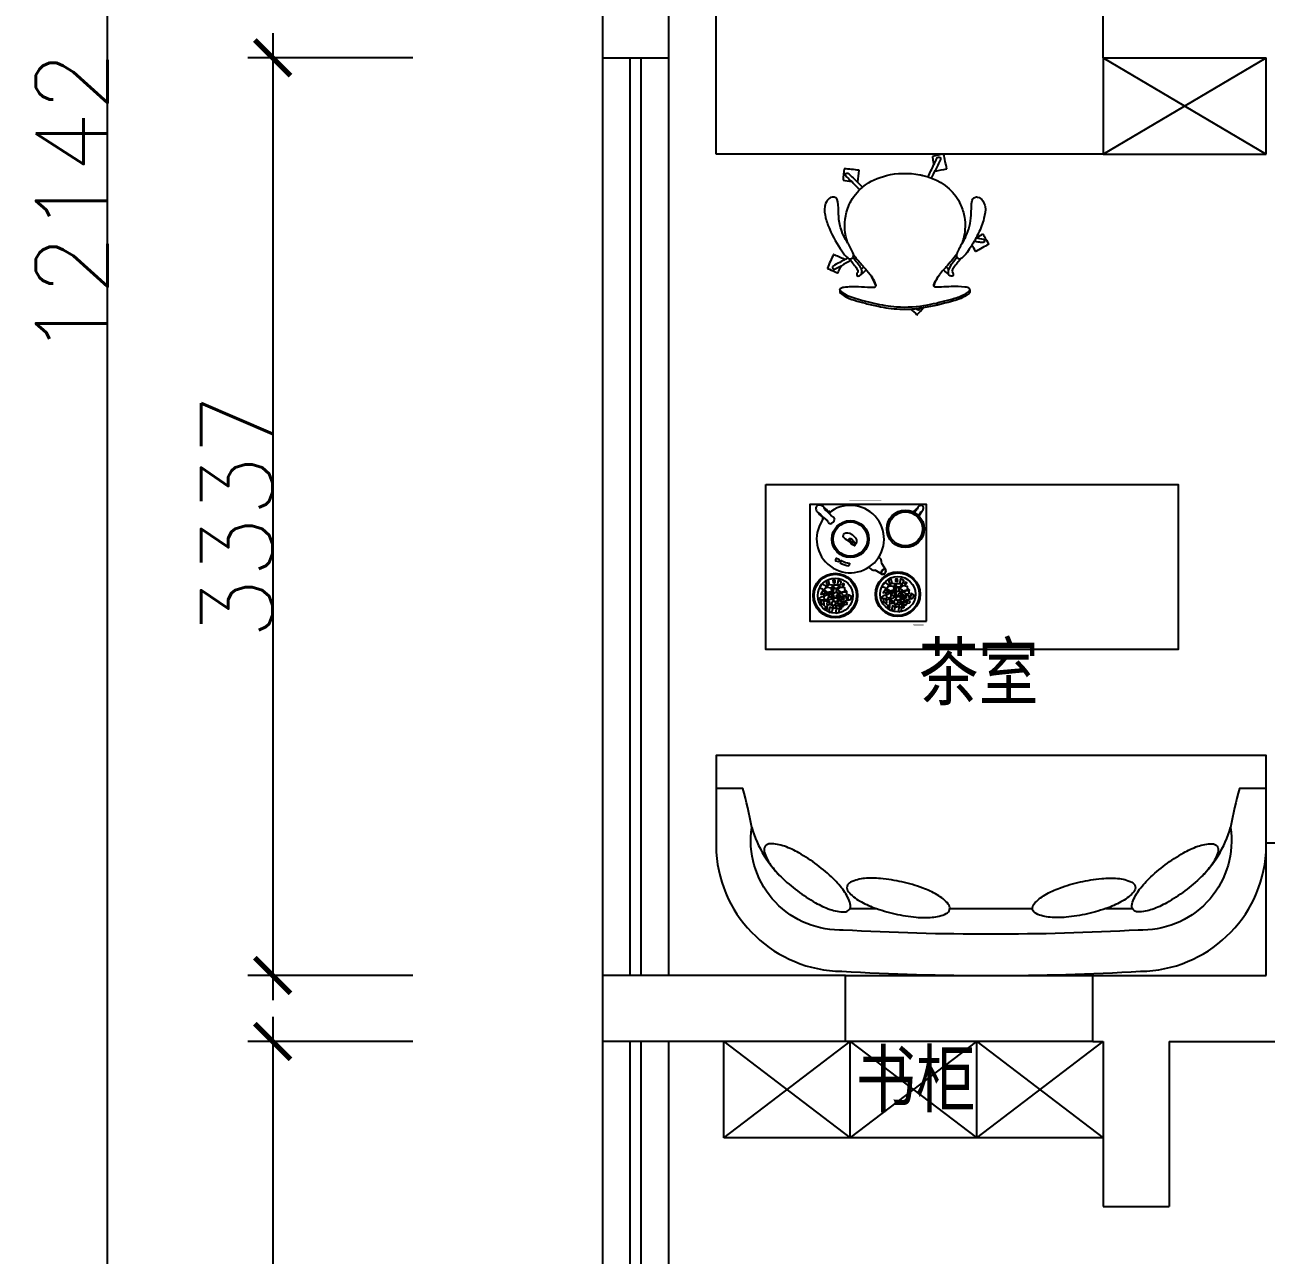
# Model space of a CAD drawing. Header units: millimetres. Extents: x -2231407 to 1513712, y -2704583 to 257.
# Drawn here: x 588384 to 592898, y -1352270 to -1347796 of the extents above; entities that cross this region are included whole.
import ezdxf

# ---------------------------------------------------------------- set-up
doc = ezdxf.new("R2010")
doc.units = ezdxf.units.MM
doc.layers.add('FF-FURN', color=30, linetype='Continuous')
doc.styles.get("Standard").update_dxf_attribs({"font": 'txt', "bigfont": 'gbcbig.shx'})
doc.styles.add('仿宋', font='', dxfattribs={"width": 0.8})
doc.styles.get('仿宋').set_extended_font_data('仿宋_GB2312')
doc.dimstyles.new('ISO-25$0', dxfattribs={"dimscale": 0, "dimtxt": 60, "dimasz": 30, "dimexe": 15, "dimexo": 15, "dimtad": 1, "dimdec": 4, "dimlunit": 6, "dimtxsty": 'Standard', "dimblk": 'ARCHTICK', "dimblk1": 'ARCHTICK', "dimblk2": 'ARCHTICK', "dimsah": 1, "dimcen": 3, "dimdle": 3, "dimse2": 1, "dimsd2": 1, "dimadec": 0, "dimazin": 0, "dimtfac": 1, "dimtdec": 4, "dimtmove": 0, "dimatfit": 3, "dimldrblk": 'DOT', "dimfxl": 1, "dimtolj": 1, "dimtzin": 0, "dimarcsym": 0})

# ---------------------------------------------------------------- blocks, each defined once
blk = doc.blocks.new('微信：GY_YLDStudio  YLD.Studio-06-11')
at = {"layer": 'FF-FURN', "color": 250}
for p, q in [((1274570.5, 647425), (1274580.3, 647409.3)), ((1274580.4, 647435.2), (1274596.3, 647425.6))]:
    blk.add_line(p, q, dxfattribs=at)
for points in [[(1274526.1, 647516.9), (1274526.4, 647510.8), (1274531.8, 647510.8), (1274531.4, 647515.5), (1274526.1, 647516.9)], [(1274533, 647524.7), (1274531.2, 647517.8), (1274538.2, 647514.1), (1274539.8, 647522), (1274538.9, 647527), (1274533, 647524.7)], [(1274548, 647515.2), (1274539.1, 647513.2), (1274537, 647511)], [(1274537, 647511), (1274543.8, 647507.3), (1274548.7, 647514.8)], [(1274549.2, 647522.5), (1274547.4, 647515.5), (1274554.4, 647511.9), (1274556, 647519.7), (1274555, 647524.7), (1274549.2, 647522.5)], [(1274560.3, 647517.6), (1274560.6, 647511.6), (1274566, 647511.6), (1274565.6, 647516.3), (1274560.3, 647517.6)], [(1274672.6, 647513), (1274671.1, 647507.5), (1274676.7, 647504.6), (1274678, 647510.9), (1274677.2, 647514.8), (1274672.6, 647513)], [(1274677.6, 647520.2), (1274677.9, 647514.2), (1274683.3, 647514.2), (1274682.9, 647518.9), (1274677.6, 647520.2)], [(1274684.6, 647528.1), (1274682.7, 647521.1), (1274689.7, 647517.5), (1274691.4, 647525.4), (1274690.4, 647530.3), (1274684.6, 647528.1)], [(1274699.5, 647518.6), (1274690.6, 647516.6), (1274688.6, 647514.4)], [(1274688.6, 647514.4), (1274695.3, 647510.7), (1274700.2, 647518.2)], [(1274700.7, 647525.8), (1274698.9, 647518.9), (1274705.9, 647515.2), (1274707.5, 647523.1), (1274706.6, 647528), (1274700.7, 647525.8)], [(1274711.8, 647521), (1274712.1, 647514.9), (1274717.5, 647514.9), (1274717.1, 647519.6), (1274711.8, 647521)], [(1274504, 647493.1), (1274502.2, 647486.2), (1274509.1, 647482.5), (1274510.8, 647490.4), (1274509.8, 647495.4), (1274504, 647493.1)], [(1274520.3, 647506.7), (1274512.8, 647505), (1274510.8, 647502.8)], [(1274510.8, 647502.8), (1274517.5, 647499.1), (1274520.5, 647503.7)], [(1274513, 647482.4), (1274520.3, 647484.3), (1274526.1, 647479.2), (1274521.3, 647475.2), (1274514.3, 647476.2), (1274514.4, 647478.8), (1274513, 647482.4)], [(1274521.1, 647509.7), (1274519.6, 647504.1), (1274525.2, 647501.2), (1274526.5, 647507.5), (1274525.7, 647511.4), (1274521.1, 647509.7)], [(1274520.2, 647493.4), (1274520.5, 647487.4), (1274525.9, 647487.4), (1274525.5, 647492.1), (1274520.2, 647493.4)], [(1274525.4, 647499.3), (1274532.2, 647495.6), (1274537.5, 647503.8), (1274527.5, 647501.5), (1274525.4, 647499.3)], [(1274526.4, 647488.9), (1274527.2, 647485.6), (1274530.6, 647484.8), (1274533.3, 647492.1), (1274525.6, 647492.4), (1274526.4, 647488.9)], [(1274538.7, 647487.8), (1274538.8, 647483.5), (1274535.3, 647480.9), (1274533.6, 647484.1), (1274535, 647487.8), (1274536.5, 647487.5), (1274538.7, 647487.8)], [(1274534.2, 647497), (1274541.6, 647499), (1274547.3, 647493.9), (1274542.6, 647489.8), (1274535.6, 647490.8), (1274535.7, 647493.4), (1274534.2, 647497)], [(1274542.6, 647507.9), (1274539.6, 647500.9)], [(1274539.7, 647500.8), (1274547.9, 647497.4), (1274550.6, 647502.1), (1274548.2, 647508.7), (1274544.4, 647508.3)], [(1274553.4, 647488.8), (1274556.1, 647484.1), (1274553.7, 647479.1), (1274550, 647481.6), (1274549.3, 647486.6), (1274551.2, 647487.1), (1274553.4, 647488.8)], [(1274549.5, 647490.4), (1274553, 647488.5)], [(1274556.1, 647505.9), (1274554.6, 647500.3), (1274560.2, 647497.4), (1274561.5, 647503.7), (1274560.7, 647507.6), (1274556.1, 647505.9)], [(1274555.3, 647494.7), (1274555.5, 647493.5)], [(1274557.2, 647493.9), (1274555.3, 647494.7)], [(1274556.9, 647487.7), (1274558.8, 647479.2), (1274562.9, 647480.1)], [(1274567.8, 647481.3), (1274570.3, 647481.8), (1274568, 647493.2), (1274560.8, 647492.4), (1274560.1, 647492.7)], [(1274561.9, 647496.6), (1274569.6, 647498.6)], [(1274563.5, 647492.7), (1274561.9, 647496.6)], [(1274563, 647477.7), (1274562.7, 647482), (1274566.2, 647484.7), (1274568, 647481.6), (1274566.7, 647477.8), (1274565.2, 647478.2), (1274563, 647477.7)], [(1274568.1, 647503.6), (1274570.6, 647495.2), (1274577.1, 647494.8), (1274575.3, 647503.3), (1274568.4, 647507.8), (1274568.1, 647503.6)], [(1274577, 647495.3), (1274580.6, 647492.1), (1274573.8, 647486.3), (1274569.3, 647487)], [(1274655.5, 647496.5), (1274653.7, 647489.5), (1274660.6, 647485.9), (1274662.3, 647493.8), (1274661.3, 647498.7), (1274655.5, 647496.5)], [(1274671.8, 647510), (1274664.3, 647508.3), (1274662.3, 647506.2)], [(1274662.3, 647506.2), (1274669, 647502.4), (1274672, 647507)], [(1274664.5, 647485.7), (1274671.8, 647487.7), (1274677.6, 647482.6), (1274672.8, 647478.5), (1274665.8, 647479.5), (1274666, 647482.1), (1274664.5, 647485.7)], [(1274671.7, 647496.8), (1274672, 647490.7), (1274677.4, 647490.7), (1274677, 647495.4), (1274671.7, 647496.8)], [(1274676.9, 647502.7), (1274683.7, 647499), (1274689, 647507.1), (1274679, 647504.9), (1274676.9, 647502.7)], [(1274677.9, 647492.2), (1274678.7, 647489), (1274682.1, 647488.2), (1274684.8, 647495.5), (1274677.1, 647495.8), (1274677.9, 647492.2)], [(1274690.2, 647491.2), (1274690.3, 647486.9), (1274686.8, 647484.3), (1274685.1, 647487.4), (1274686.6, 647491.2), (1274688, 647490.8), (1274690.2, 647491.2)], [(1274685.7, 647500.4), (1274693.1, 647502.3), (1274698.8, 647497.2), (1274694.1, 647493.2), (1274687.1, 647494.2), (1274687.2, 647496.8), (1274685.7, 647500.4)], [(1274694.1, 647511.3), (1274691.1, 647504.3)], [(1274691.2, 647504.2), (1274699.4, 647500.7), (1274702.1, 647505.5), (1274699.8, 647512.1), (1274695.9, 647511.6)], [(1274704.9, 647492.1), (1274707.6, 647487.4), (1274705.2, 647482.5), (1274701.5, 647485), (1274700.9, 647490), (1274702.7, 647490.4), (1274704.9, 647492.1)], [(1274701, 647493.8), (1274704.5, 647491.8)], [(1274707.6, 647509.2), (1274706.1, 647503.7), (1274711.7, 647500.8), (1274713, 647507), (1274712.2, 647511), (1274707.6, 647509.2)], [(1274706.8, 647498), (1274707.1, 647496.8)], [(1274708.7, 647497.2), (1274706.8, 647498)], [(1274708.4, 647491), (1274710.3, 647482.6), (1274714.4, 647483.5)], [(1274719.4, 647484.6), (1274721.8, 647485.2), (1274719.5, 647496.6), (1274712.3, 647495.8), (1274711.6, 647496)], [(1274713.4, 647500), (1274721.1, 647502)], [(1274715, 647496.1), (1274713.4, 647500)], [(1274714.5, 647481.1), (1274714.2, 647485.4), (1274717.7, 647488.1), (1274719.5, 647485), (1274718.2, 647481.2), (1274716.7, 647481.5), (1274714.5, 647481.1)], [(1274719.7, 647506.9), (1274722.1, 647498.6), (1274728.6, 647498.2), (1274726.8, 647506.6), (1274720, 647511.2), (1274719.7, 647506.9)], [(1274728.5, 647498.7), (1274732.1, 647495.5), (1274725.3, 647489.7), (1274720.8, 647490.3)], [(1274515.2, 647476), (1274513.1, 647474.2), (1274517.9, 647469.1), (1274518.5, 647469.5)], [(1274516.8, 647473.6), (1274527.3, 647476.4), (1274535.5, 647469.1), (1274528.7, 647463.3), (1274518.7, 647464.8), (1274518.9, 647468.5), (1274516.8, 647473.6)], [(1274520.7, 647460.1), (1274519.7, 647456.6), (1274523.2, 647454.8), (1274524.1, 647458.7), (1274523.6, 647461.2), (1274520.7, 647460.1)], [(1274523.2, 647475.3), (1274522.9, 647476.5)], [(1274528.9, 647458.5), (1274526.9, 647450.8), (1274534.5, 647446.8), (1274536.3, 647455.5), (1274535.8, 647458)], [(1274532.5, 647459.9), (1274528.9, 647458.5)], [(1274545, 647467), (1274545, 647457.7), (1274531.7, 647458.1), (1274536, 647467), (1274541.4, 647467.2)], [(1274539.5, 647476), (1274537.7, 647469.1), (1274544.7, 647465.5), (1274546.4, 647473.3), (1274545.4, 647478.3), (1274539.5, 647476)], [(1274557.3, 647475.7), (1274557.1, 647477), (1274547, 647476.8), (1274549.8, 647473.9)], [(1274547.6, 647464.3), (1274551.6, 647465.4)], [(1274557.5, 647464), (1274560.7, 647461.2), (1274555.9, 647457.1), (1274548.9, 647458.1), (1274549, 647460.7), (1274547.6, 647464.3)], [(1274549.8, 647473.9), (1274548.8, 647468.5), (1274551.7, 647467.9)], [(1274549.6, 647473.7), (1274560.1, 647476.5), (1274568.3, 647469.2), (1274561.6, 647463.4), (1274551.6, 647464.9), (1274551.7, 647468.6), (1274549.6, 647473.7)], [(1274555.1, 647457), (1274557.5, 647448.7), (1274564.1, 647448.2), (1274562.2, 647456.7), (1274558.4, 647459.2)], [(1274555.1, 647457.2), (1274555.1, 647457)], [(1274666.7, 647479.4), (1274664.6, 647477.6), (1274669.4, 647472.5), (1274670, 647472.9)], [(1274668.3, 647477), (1274678.8, 647479.7), (1274687, 647472.5), (1274680.2, 647466.7), (1274670.2, 647468.1), (1274670.4, 647471.8), (1274668.3, 647477)], [(1274672.2, 647463.5), (1274671.3, 647460), (1274674.7, 647458.2), (1274675.6, 647462.1), (1274675.1, 647464.6), (1274672.2, 647463.5)], [(1274674.7, 647478.7), (1274674.4, 647479.9)], [(1274680.4, 647461.8), (1274678.4, 647454.2), (1274686, 647450.2), (1274687.9, 647458.8), (1274687.4, 647461.3)], [(1274684.1, 647463.2), (1274680.4, 647461.8)], [(1274696.5, 647470.4), (1274696.5, 647461.1), (1274683.2, 647461.4), (1274687.5, 647470.4), (1274692.9, 647470.5)], [(1274691.1, 647479.4), (1274689.2, 647472.5), (1274696.2, 647468.8), (1274697.9, 647476.7), (1274696.9, 647481.6), (1274691.1, 647479.4)], [(1274692.9, 647456.9), (1274693.2, 647450.8), (1274698.6, 647450.8), (1274698.2, 647455.5), (1274692.9, 647456.9)], [(1274708.8, 647479.1), (1274708.6, 647480.3), (1274698.5, 647480.2), (1274701.3, 647477.3)], [(1274699.1, 647467.7), (1274703.1, 647468.8)], [(1274709, 647467.4), (1274712.2, 647464.5), (1274707.4, 647460.5), (1274700.4, 647461.5), (1274700.5, 647464.1), (1274699.1, 647467.7)], [(1274701.3, 647477.3), (1274700.3, 647471.9), (1274703.2, 647471.3)], [(1274701.1, 647477.1), (1274711.6, 647479.8), (1274719.8, 647472.6), (1274713.1, 647466.8), (1274703.1, 647468.2), (1274703.2, 647471.9), (1274701.1, 647477.1)], [(1274706.6, 647460.4), (1274709.1, 647452), (1274715.6, 647451.6), (1274713.7, 647460.1), (1274709.9, 647462.6)], [(1274706.7, 647460.6), (1274706.6, 647460.4)], [(1274541.4, 647453.5), (1274541.7, 647447.5), (1274547.1, 647447.5), (1274546.7, 647452.2), (1274541.4, 647453.5)], [(1274658.9, 647413.2), (1274657.5, 647410.7)], [(1274677.4, 647402.8), (1274679.3, 647403.4), (1274681.5, 647407.5)], [(1274681.5, 647407.5), (1274681.4, 647407.6)], [(1274691.8, 647400.7), (1274689.7, 647396.9), (1274684.6, 647398.8), (1274682.4, 647401.4), (1274684.5, 647405.2), (1274691.2, 647403.8), (1274691.8, 647400.7)]]:
    blk.add_lwpolyline(points, dxfattribs=at)
at = {"layer": 'FF-FURN', "color": 250, "ltscale": 20}
for points in [[(1274512.6, 647496.3), (1274523, 647499.1), (1274530.8, 647492.2)], [(1274526.6, 647487.8), (1274524.5, 647486), (1274514.5, 647487.5), (1274514.7, 647491.2), (1274512.6, 647496.3)], [(1274551.1, 647487), (1274551, 647487.2), (1274544.2, 647491.8), (1274543.9, 647487.5)], [(1274543.9, 647487.5), (1274546.4, 647479.2), (1274552.9, 647478.8), (1274552.6, 647479.8)], [(1274553.8, 647488), (1274556.2, 647486.7), (1274561.5, 647494.8), (1274551.5, 647492.6), (1274549.5, 647490.4)], [(1274664.1, 647499.7), (1274674.6, 647502.4), (1274682.3, 647495.6)], [(1274678.2, 647491.2), (1274676, 647489.4), (1274666, 647490.8), (1274666.2, 647494.5), (1274664.1, 647499.7)], [(1274681.6, 647485.1), (1274680.5, 647478.9), (1274682.6, 647477.6)], [(1274689.1, 647479.3), (1274689.2, 647480.5), (1274684, 647484.8), (1274681.6, 647485.2)], [(1274690, 647475.3), (1274688.9, 647480.2), (1274682.1, 647484.7), (1274681.8, 647480.5)], [(1274702.6, 647490.4), (1274702.6, 647490.6), (1274695.7, 647495.1), (1274695.4, 647490.9)], [(1274695.4, 647490.9), (1274697.9, 647482.6), (1274704.4, 647482.1), (1274704.1, 647483.2)], [(1274705.3, 647491.4), (1274707.7, 647490), (1274713, 647498.2), (1274703.1, 647495.9), (1274701, 647493.8)], [(1274716.2, 647479.8), (1274723, 647476.1), (1274728.3, 647484.2), (1274718.3, 647482), (1274716.2, 647479.8)], [(1274530.1, 647481.8), (1274529, 647475.5), (1274531.1, 647474.3)], [(1274537.6, 647475.9), (1274537.7, 647477.1), (1274532.5, 647481.5), (1274530.1, 647481.9)], [(1274538.5, 647471.9), (1274537.4, 647476.8), (1274530.6, 647481.3), (1274530.3, 647477.1)], [(1274530.3, 647477.1), (1274531.6, 647472.5)], [(1274534.9, 647468.6), (1274539.2, 647468.3)], [(1274564.7, 647476.4), (1274571.5, 647472.7), (1274576.8, 647480.9), (1274566.8, 647478.6), (1274564.7, 647476.4)], [(1274681.8, 647480.5), (1274683.2, 647475.9)], [(1274686.4, 647472), (1274690.8, 647471.7)]]:
    blk.add_lwpolyline(points, dxfattribs=at)
for centre, radius in [((1274541.3, 647484), 54.1), ((1274541.3, 647484), 51.6), ((1274541.3, 647484), 42.6), ((1274692.8, 647487.4), 54.1), ((1274692.8, 647487.4), 51.6), ((1274692.8, 647487.4), 42.6)]:
    blk.add_circle(centre, radius, dxfattribs=at)
at = {"layer": 'FF-FURN', "color": 250}
for centre, radius in [((1274656.4, 647350.3), 44.8), ((1274522.9, 647325.7), 45.4), ((1274522.9, 647325.7), 41.4), ((1274656.4, 647350.3), 41.4)]:
    blk.add_circle(centre, radius, dxfattribs=at)
at = {"layer": 'FF-FURN', "color": 250, "ltscale": 20}
for centre, start, end in [((1274541.3, 647484), 172.7379, 181.5225), ((1274541.3, 647484), 89.8213, 143.462), ((1274541.3, 647484), 81.2838, 82.4842), ((1274541.3, 647484), 54.4977, 72.5308), ((1274541.3, 647484), 31.1854, 38.4219), ((1274692.8, 647487.4), 172.7379, 181.5225), ((1274692.8, 647487.4), 89.8213, 143.462), ((1274692.8, 647487.4), 81.2838, 82.4842), ((1274692.8, 647487.4), 54.4977, 72.5308), ((1274692.8, 647487.4), 31.1854, 38.4219), ((1274541.3, 647484), 199.8842, 203.5784), ((1274541.3, 647484), 236.4258, 250.3135), ((1274541.3, 647484), 278.7292, 288.3122), ((1274541.3, 647484), 334.6147, 346.2692), ((1274692.8, 647487.4), 199.8842, 203.5784), ((1274692.8, 647487.4), 236.4258, 250.3135), ((1274692.8, 647487.4), 278.7292, 288.3122), ((1274692.8, 647487.4), 334.6147, 346.2692)]:
    blk.add_arc(centre, 24.6, start, end, dxfattribs=at)
at = {"layer": 'FF-FURN', "color": 250}
for centre, radius, start, end in [((1274572.8, 647460.7), 9.62, 105.2011, 181.334), ((1274553.3, 647434.3), 28, 51.7726, 69.3107), ((1274576.9, 647475.8), 8.82, 221.6457, 282.8097), ((1274570.7, 647464.8), 8.53, 269.6169, 16.607), ((1274724.3, 647464.1), 9.62, 105.2011, 181.334), ((1274704.8, 647437.7), 28, 51.7726, 69.3107), ((1274728.4, 647479.2), 8.82, 221.6457, 282.8097), ((1274722.2, 647468.2), 8.53, 269.6169, 16.607), ((1274577.5, 647428), 7.61, 78.1393, 192.7232), ((1274572.3, 647426.2), 2.17, 176.1844, 251.7733), ((1274578.1, 647427.5), 7.61, 80.0719, 190.7907), ((1274572.7, 647426.5), 2.17, 190.7907, 260.1379), ((1274574.2, 647431.3), 7.61, 249.8946, 20.9679), ((1274573.7, 647431.9), 7.61, 260.1379, 10.7246), ((1274656.4, 647350.3), 81.7, 321.1752, 309.6874), ((1274579.3, 647433.3), 2.17, 19.0893, 94.6782), ((1274579, 647432.9), 2.17, 10.7246, 80.0719), ((1274597.8, 647408.5), 17.2, 36.5614, 95.0304), ((1274597.4, 647408.1), 17.2, 175.8322, 234.3011), ((1274659.3, 647410.6), 1.78, 175.2286, 225.7057), ((1274650.5, 647354.8), 55, 60.7072, 82.1), ((1274662.6, 647410.8), 4.37, 91.4057, 155.0664), ((1274651.9, 647361.3), 54.9, 57.4734, 78.9496), ((1274706.6, 647300.9), 12.3, 98.5376, 171.1604), ((1274705.1, 647308.1), 4.96, 13.2858, 94.4604), ((1274725.3, 647319), 18.2, 212.3562, 230.2547), ((1274613.9, 647191.1), 151.5, 40.2986, 49.6065), ((1274485.2, 647275), 6.12, 165.9114, 297.8963), ((1274488.9, 647275.5), 9.72, 110.2928, 175.6261), ((1274506.8, 647271.8), 26.6, 130.4734, 154.9278), ((1274488.5, 647284.3), 2.98, 119.213, 173.8444), ((1274477.4, 647294.8), 12.5, 317.2437, 336.4972), ((1274484.7, 647278.8), 9.77, 290.4007, 354.4331), ((1274490.4, 647293.9), 2.07, 130.8888, 246.6136), ((1274492.5, 647289.5), 3.66, 107.0359, 174.8287), ((1274476.6, 647295.1), 26.5, 309.8454, 334.3916), ((1274492.3, 647282), 4.69, 296.8809, 342.6131), ((1274507.1, 647272), 13.5, 129.3419, 147.2403), ((1274497.3, 647285.8), 3.66, 290.2714, 2.4387), ((1274502.1, 647284.9), 2.07, 218.2202, 345.5546), ((1274699.3, 647302.2), 4.96, 173.7228, 257.843), ((1274689.7, 647282.8), 16.9, 40.2581, 59.5116), ((1274815.1, 647395.3), 151.5, 221.7246, 230.564), ((1274707.1, 647286.4), 2.8, 219.6538, 329.628), ((1274739.6, 647304.8), 36, 213.4878, 237.9421), ((1274731.6, 647281.3), 13.2, 193.3071, 258.6404), ((1274721.2, 647300.6), 2.8, 301.2346, 51.2087), ((1274703.3, 647268), 35.9, 32.8598, 57.4059), ((1274731.7, 647276.2), 8.29, 248.9258, 20.9107), ((1274726.6, 647276.1), 13.2, 13.4151, 77.4474)]:
    blk.add_arc(centre, radius, start, end, dxfattribs=at)
blk.add_spline([(1274646.6, 647357.5), (1274646.2, 647366.5), (1274651.7, 647361.9), (1274673.4, 647340.3), (1274671.2, 647337.1), (1274641.6, 647357.5), (1274646.4, 647364.3), (1274659.2, 647352.2), (1274658.5, 647348.6), (1274648, 647358.2), (1274657.1, 647354.4), (1274659.4, 647350.4)], degree=3, dxfattribs=at)
blk = doc.blocks.new('微信：GY_YLDStudio  YLD.Studio-07-48')
at = {"layer": 'FF-FURN', "color": 8, "linetype": 'Continuous'}
for p, q in [((42.7, -447.3), (-14.6, -435.8)), ((168, -442.9), (42, -448.6)), ((168.6, -418.7), (54.1, -418.7)), ((231.6, -441.5), (168.6, -441.5)), ((312.2, -424.3), (169, -418.6)), ((312.4, -447.3), (232.2, -441.6)), ((36.9, -475.9), (-8.9, -464.4)), ((185.3, -471.2), (36.4, -476.9)), ((312.1, -481.5), (186, -470.1)), ((-20.2, -521.6), (-66, -504.5)), ((246.7, -513.1), (-33.9, -524.5)), ((117.1, -527.2), (-20.4, -527.2)), ((261.2, -515.7), (118, -527.2)), ((283.2, -515.8), (260.3, -510.1)), ((283.2, -521.6), (260.3, -515.8)), ((311.8, -515.8), (283.2, -515.8)), ((311.8, -527.2), (283.2, -521.5)), ((42, -601.5), (-78.2, -607.3)), ((114.2, -631.3), (45.5, -602.7)), ((111.4, -658.8), (111.4, -630.2)), ((225.9, -630.2), (191.5, -641.6)), ((311.3, -608.3), (225.4, -631.2)), ((-60.5, -652.9), (-100.6, -647.2)), ((-60.5, -652.9), (-77.6, -681.5)), ((109.7, -660.4), (58.1, -700.4)), ((190.1, -643.3), (127.1, -694.8)), ((260.3, -670.1), (174.4, -738.7)), ((311.7, -659.2), (260.1, -670.6)), ((59.6, -698.8), (-20.6, -721.6)), ((129.4, -692.6), (-2.4, -755.4)), ((-3.2, -755.9), (-43.3, -761.6)), ((175.4, -738.2), (112.4, -766.8)), ((300.4, -727.2), (243.1, -773)), ((300.5, -738.8), (243.2, -773.1)), ((311.8, -727.2), (300.4, -727.2)), ((311.8, -738.7), (300.4, -738.7)), ((117.1, -807.2), (105.6, -807.2)), ((195.9, -779.5), (115.7, -808.1)), ((128.6, -807.3), (117.1, -813)), ((205.7, -777.6), (131.3, -806.2)), ((243.1, -773.3), (197.3, -779)), ((243.1, -773), (203, -778.8)), ((294.6, -807.3), (254.5, -813)), ((311.8, -807.2), (294.6, -807.2)), ((311.8, -807.2), (311.8, -807.2)), ((313.7, -807.1), (313.7, -807.1)), ((254.5, -813), (220.2, -830.2)), ((220.2, -858.8), (220.2, -830.2)), ((271.7, -835.8), (266, -853)), ((288.9, -864.4), (266, -853)), ((311.8, -835.8), (271.7, -835.8)), ((340.5, -841.5), (311.8, -835.8)), ((311.8, -864.4), (288.9, -864.4)), ((323.3, -864.4), (311.8, -864.4))]:
    blk.add_line(p, q, dxfattribs=at)
blk.add_lwpolyline([(-250.9, -355.6), (1249.1, -355.6), (1249.1, -955.6), (-250.9, -955.6)], close=True, dxfattribs=at)
at = {"color": 8}
blk.add_wipeout([(-102.9, -865.4), (-102.9, -415.4), (347.1, -415.4), (347.1, -865.4)], dxfattribs=at).dxf.layer = 'FF-FURN'
at = {"layer": 'FF-FURN', "color": 8}
blk.add_lwpolyline([(334.3, -852.6), (334.3, -428.3), (-90, -428.3), (-90, -852.6)], close=True, dxfattribs=at)
at = {"layer": 'FF-FURN', "color": 8, "lineweight": -3, "xscale": 1.5, "yscale": 1.5, "zscale": 1.5, "rotation": 180}
blk.add_blockref('微信：GY_YLDStudio  YLD.Studio-06-11', (1912041.4, 970471.3), dxfattribs=at)
blk = doc.blocks.new('3r23r23r223r2')
at = {"color": 4}
blk.add_lwpolyline([(559476, -1323765.8), (559476, -1323414), (557476, -1323414), (557476, -1323765.8)], dxfattribs=at)
blk.add_lwpolyline([(557476, -1323534.2), (557476, -1323765.8, 0.390879), (557932.8, -1324199, 0.028043), (559019.2, -1324199, 0.390879), (559476, -1323765.8), (559476, -1323534.2), (559379.4, -1323534.2, 0.028675), (559346.5, -1323675.8, -0.455414), (559027.5, -1324049), (559010.9, -1324049, -0.028388), (557937.8, -1324049), (557924.5, -1324049, -0.455414), (557605.5, -1323675.8, 0.028675), (557572.6, -1323534.2)], format="xyb", close=True, dxfattribs=at)
at = {"layer": 'FF-FURN', "color": 251}
for p, q in [((557962, -1323970.7), (558058.6, -1323970.7)), ((558325.5, -1323970.7), (558626.4, -1323970.7)), ((558893.4, -1323970.7), (558990, -1323970.7))]:
    blk.add_line(p, q, dxfattribs=at)
for points in [[(557842.9, -1323811.5, 0.032002), (557777.2, -1323768.5, 0.043331), (557724.4, -1323744.3, 0.085778), (557672.5, -1323735.3, 0.236079), (557654.5, -1323744.3, 0.236079), (557650.9, -1323764, 0.085778), (557674, -1323811.4, 0.043331), (557712, -1323855.4, 0.032002), (557771.6, -1323906.4, 0.032002), (557837.3, -1323949.5, 0.043331), (557890.1, -1323973.7, 0.085778), (557942.1, -1323982.7, 0.236079), (557960.1, -1323973.7, 0.236079), (557963.7, -1323953.9, 0.085778), (557940.5, -1323906.5, 0.043331), (557902.6, -1323862.6, 0.032002)], [(559109.1, -1323811.5, -0.032002), (559174.8, -1323768.5, -0.043331), (559227.5, -1323744.3, -0.085778), (559279.5, -1323735.3, -0.236079), (559297.5, -1323744.3, -0.236079), (559301.1, -1323764, -0.085778), (559277.9, -1323811.4, -0.043331), (559240, -1323855.4, -0.032002), (559180.3, -1323906.4, -0.032002), (559114.6, -1323949.5, -0.043331), (559061.9, -1323973.7, -0.085778), (559009.9, -1323982.7, -0.236079), (558991.9, -1323973.7, -0.236079), (558988.3, -1323953.9, -0.085778), (559011.5, -1323906.5, -0.043331), (559049.4, -1323862.6, -0.032002)], [(558151.7, -1323874, 0.032002), (558074.1, -1323861.7, 0.043331), (558016, -1323861.3, 0.085778), (557965, -1323874.5, 0.236079), (557952.3, -1323890, 0.236079), (557957.1, -1323909.5, 0.085778), (557997.7, -1323943.2, 0.043331), (558050.3, -1323967.7, 0.032002), (558125.6, -1323989.8, 0.032002), (558203.2, -1324002.1, 0.043331), (558261.3, -1324002.5, 0.085778), (558312.4, -1323989.3, 0.236079), (558325.1, -1323973.8, 0.236079), (558320.2, -1323954.3, 0.085778), (558279.7, -1323920.6, 0.043331), (558227, -1323896.1, 0.032002)], [(558800.3, -1323874, -0.032002), (558877.9, -1323861.7, -0.043331), (558935.9, -1323861.3, -0.085778), (558987, -1323874.5, -0.236079), (558999.7, -1323890, -0.236079), (558994.9, -1323909.5, -0.085778), (558954.3, -1323943.2, -0.043331), (558901.7, -1323967.7, -0.032002), (558826.3, -1323989.8, -0.032002), (558748.8, -1324002.1, -0.043331), (558690.7, -1324002.5, -0.085778), (558639.6, -1323989.3, -0.236079), (558626.9, -1323973.8, -0.236079), (558631.7, -1323954.3, -0.085778), (558672.3, -1323920.6, -0.043331), (558724.9, -1323896.1, -0.032002)]]:
    blk.add_lwpolyline(points, format="xyb", close=True, dxfattribs=at)
for centre, start, end in [((557997.7, -1323564.5), 195.8419, 227.4756), ((558954.3, -1323564.5), 312.5244, 344.1581)]:
    blk.add_arc(centre, 407.7, start, end, dxfattribs=at)
blk = doc.blocks.new('323r32r322')
at = {"color": 4}
for points in [[(562070.2, -1338912.7), (562056.6, -1338915.2), (562042.8, -1338918.5), (562029.1, -1338921.3)], [(562081.5, -1338965.9), (562078.2, -1338948.3), (562074, -1338930.2), (562070.2, -1338912.7)], [(562013.3, -1338995.6), (562020.4, -1338980.8), (562027.8, -1338966.1), (562034.7, -1338951.2)], [(562029.1, -1338921.3), (562029, -1338924.1), (562029.9, -1338927), (562030.5, -1338929.8)], [(562030.5, -1338929.8), (562031.4, -1338934.7), (562033.7, -1338945.3), (562034.6, -1338950.3)], [(562034.6, -1338950.3), (562034.6, -1338950.2), (562034.6, -1338950.1), (562034.5, -1338950)], [(562034.6, -1338950.3), (562036.6, -1338948.4), (562037.9, -1338945), (562039.1, -1338942.1)], [(562034.7, -1338951.2), (562034.6, -1338950.9), (562034.6, -1338950.6), (562034.6, -1338950.3)], [(562039.1, -1338942.1), (562040.4, -1338939.1), (562042.8, -1338935.1), (562044.7, -1338931.1)], [(562053.8, -1338942.4), (562050.6, -1338949.1), (562047.2, -1338955.9), (562043.9, -1338962.9)], [(562044.7, -1338931.1), (562046.1, -1338928.1), (562047.5, -1338924.9), (562049.9, -1338923.9)], [(562049.9, -1338923.9), (562055.6, -1338921.6), (562060.2, -1338926.8), (562058.7, -1338932.3)], [(562058.7, -1338932.3), (562057.8, -1338935.8), (562055.4, -1338939.1), (562053.8, -1338942.4)], [(561708.6, -1338966.2), (561707.1, -1338980.1), (561705.5, -1338994.2), (561704.4, -1339008.1)], [(561762.7, -1338971.5), (561744.6, -1338969.7), (561726.6, -1338967.4), (561708.6, -1338966.2)], [(561713.6, -1338990.9), (561711.6, -1338985.8), (561716.6, -1338979.7), (561721.9, -1338981.9)], [(561719.2, -1338996.8), (561717.4, -1338995), (561714.3, -1338992.6), (561713.6, -1338990.9)], [(561733.5, -1339010.9), (561730.6, -1339008), (561724.2, -1339001.6), (561719.2, -1338996.8)], [(561721.9, -1338981.9), (561724, -1338982.8), (561726.1, -1338984.9), (561728.2, -1338986.9)], [(561728.2, -1338986.9), (561732.7, -1338991.2), (561739.7, -1338998.3), (561745.6, -1339004)], [(561745.6, -1339004), (561749.2, -1339007.5), (561753.4, -1339011.6), (561755.9, -1339013.6)], [(561758.5, -1339013.5), (561760.4, -1338999.7), (561761.5, -1338985.6), (561763, -1338971.9)], [(561763, -1338971.9), (561762.9, -1338971.8), (561762.8, -1338971.6), (561762.7, -1338971.5)], [(561775.2, -1339032.8), (561803.3, -1339010.3), (561831.4, -1338998.8), (561862.3, -1338990.7)], [(561862.3, -1338990.7), (561898.5, -1338981.2), (561944.3, -1338979.9), (561983.8, -1338988)], [(561983.8, -1338988), (561987.5, -1338988.8), (561991.2, -1338989.6), (561994.9, -1338990.6)], [(561994.9, -1338990.6), (562000.9, -1338992.1), (562006.9, -1338993.6), (562013.3, -1338995.6)], [(562013.3, -1338995.6), (562017.6, -1338996.9), (562021.9, -1338998.7), (562026.2, -1338999.9)], [(562026.2, -1338999.9), (562030.4, -1338990.7), (562034.8, -1338981.5), (562039.5, -1338972.6)], [(562026.2, -1338999.9), (562026.3, -1339000), (562026.3, -1339000), (562026.3, -1339000.1)], [(562026.3, -1339000.1), (562073.7, -1339018.4), (562112.7, -1339052), (562132, -1339097.2)], [(562043.9, -1338962.9), (562042.4, -1338965.9), (562040.8, -1338969.4), (562039.5, -1338972.6)], [(562039.5, -1338972.6), (562039.9, -1338973.2), (562039.9, -1338973.9), (562040.1, -1338974.5)], [(562040.1, -1338974.5), (562040.2, -1338974.6), (562040.3, -1338974.8), (562040.4, -1338974.9)], [(562040.4, -1338974.9), (562053.9, -1338972), (562067.5, -1338969.1), (562081.1, -1338966.2)], [(562081.1, -1338966.2), (562081.2, -1338966.1), (562081.3, -1338966), (562081.5, -1338965.9)], [(561704.4, -1339008.1), (561711.2, -1339008.8), (561727, -1339011.3), (561734, -1339011.7)], [(561734, -1339011.7), (561733.9, -1339011.5), (561733.7, -1339011.2), (561733.5, -1339010.9)], [(561733.8, -1339082.5), (561739.5, -1339071.8), (561746.9, -1339061.7), (561755.7, -1339051.9)], [(561741.3, -1339018.2), (561738.9, -1339015.9), (561736.5, -1339013.2), (561734, -1339011.7)], [(561765.5, -1339041.6), (561758.3, -1339035), (561749.7, -1339026.3), (561741.3, -1339018.2)], [(561755.7, -1339051.9), (561758.6, -1339048.6), (561762, -1339045.3), (561765.5, -1339041.6)], [(561755.9, -1339013.6), (561756.7, -1339013.5), (561757.7, -1339013.8), (561758.5, -1339013.5)], [(561775.2, -1339032.8), (561769, -1339026.2), (561761.9, -1339020.3), (561755.9, -1339013.6)], [(561765.5, -1339041.6), (561768.7, -1339038.7), (561772.2, -1339035.9), (561775.2, -1339032.8)], [(561664.5, -1339069.2), (561649.5, -1339072.4), (561640.7, -1339088.9), (561637.8, -1339102.9)], [(561685.8, -1339086.5), (561683.2, -1339072.8), (561675.8, -1339066.8), (561664.5, -1339069.2)], [(561688.1, -1339132.4), (561687.4, -1339116.8), (561688.4, -1339100.4), (561685.8, -1339086.5)], [(561713.9, -1339137.2), (561718, -1339118.7), (561723.9, -1339100.8), (561733.8, -1339082.5)], [(562132, -1339097.2), (562138.1, -1339111.4), (562143.1, -1339127.3), (562145.9, -1339142.7)], [(562170.9, -1339112.6), (562171.2, -1339103.7), (562171.1, -1339094.9), (562172.6, -1339087.1)], [(562172.6, -1339087.1), (562174.1, -1339079.4), (562177.1, -1339071), (562185.5, -1339069)], [(562185.5, -1339069), (562188.3, -1339068.4), (562190.7, -1339068.6), (562193.8, -1339069.2)], [(562193.8, -1339069.2), (562209.8, -1339072.5), (562218.6, -1339091), (562220.9, -1339103.9)], [(561637.8, -1339102.9), (561635.1, -1339116.1), (561638.2, -1339131.5), (561640.9, -1339143.5)], [(561695, -1339179.8), (561691, -1339165.8), (561688.9, -1339148.4), (561688.1, -1339132.4)], [(561721.2, -1339236.3), (561710.9, -1339204.3), (561706.8, -1339169.7), (561713.9, -1339137.2)], [(562150.2, -1339212.7), (562163.1, -1339188.6), (562168.7, -1339163.1), (562170.2, -1339135)], [(562170.2, -1339135), (562170.6, -1339127.6), (562170.6, -1339120), (562170.9, -1339112.6)], [(562220.9, -1339103.9), (562223.3, -1339117.9), (562220, -1339133.5), (562216.8, -1339146.7)], [(561640.9, -1339143.5), (561644.3, -1339158.6), (561649.5, -1339172.2), (561655.9, -1339187)], [(561655.9, -1339187), (561667.5, -1339213.5), (561683, -1339240.4), (561699.4, -1339265)], [(561721.2, -1339236.3), (561711.6, -1339221.5), (561699.8, -1339196.3), (561695, -1339179.8)], [(562145.9, -1339142.7), (562149.9, -1339165.4), (562148.6, -1339189), (562143.9, -1339212.2)], [(562216.8, -1339146.7), (562212.4, -1339165.4), (562204.7, -1339183.2), (562196.1, -1339201.1)], [(562140.8, -1339225.1), (562139.7, -1339228.5), (562138.6, -1339231.8), (562137.8, -1339235.2)], [(562143.2, -1339225.5), (562141.9, -1339228.6), (562140.1, -1339232.5), (562138.1, -1339235.2)], [(562143.9, -1339212.2), (562143.1, -1339216.6), (562141.8, -1339220.8), (562140.8, -1339225.1)], [(562140.8, -1339225.1), (562141.6, -1339225.5), (562142.5, -1339225.1), (562143.2, -1339225.5)], [(562150, -1339212.8), (562148, -1339217.1), (562145.9, -1339221.6), (562143.2, -1339225.5)], [(562143.9, -1339212.2), (562146, -1339212.2), (562147.9, -1339212.8), (562150, -1339212.8)], [(562150, -1339212.8), (562150, -1339212.8), (562150.1, -1339212.8), (562150.2, -1339212.7)], [(562181, -1339230.6), (562178.2, -1339234.6), (562175.6, -1339239.3), (562173.1, -1339243.7)], [(562187.8, -1339217.8), (562185.4, -1339222), (562182.9, -1339226.2), (562181, -1339230.6)], [(562200.8, -1339233.2), (562193.1, -1339232.2), (562186.8, -1339231.2), (562181, -1339230.6)], [(562189, -1339216.4), (562188.6, -1339216.9), (562188.1, -1339217.2), (562187.8, -1339217.8)], [(562187.8, -1339217.8), (562194.9, -1339219.6), (562207.1, -1339219.7), (562214, -1339221.7)], [(562189, -1339215.1), (562188.9, -1339215.6), (562188.8, -1339215.9), (562189, -1339216.4)], [(562196.1, -1339201.1), (562193.9, -1339205.5), (562190.2, -1339211.8), (562189, -1339215.1)], [(562189, -1339216.4), (562189.1, -1339216.4), (562189.2, -1339216.4), (562189.3, -1339216.3)], [(562189.3, -1339216.3), (562190, -1339215.5), (562191.6, -1339214.2), (562192.5, -1339214.8)], [(562189.3, -1339216.3), (562189.4, -1339216.4), (562189.5, -1339216.4), (562189.5, -1339216.5)], [(562189.5, -1339216.5), (562190.6, -1339216.1), (562191.8, -1339215.6), (562192.5, -1339214.8)], [(562192.5, -1339214.8), (562199, -1339211), (562205.9, -1339207.2), (562212.7, -1339203.3)], [(562212.7, -1339203.3), (562214.8, -1339205.6), (562216, -1339208.5), (562217.5, -1339211.1)], [(562214, -1339221.7), (562219.3, -1339223.3), (562220.4, -1339231.8), (562214.1, -1339234.2)], [(562217.5, -1339211.1), (562222.9, -1339220.5), (562228.2, -1339229.7), (562234, -1339239.7)], [(561699.4, -1339265), (561705.8, -1339274.7), (561713.4, -1339283.2), (561721.7, -1339290.4)], [(561721.2, -1339236.3), (561728, -1339249.5), (561735.5, -1339262.2), (561740.7, -1339276.1)], [(561740.7, -1339276.1), (561740.8, -1339277.3), (561741.2, -1339278.5), (561741.7, -1339279.7)], [(561740.7, -1339276.1), (561741.7, -1339276.9), (561742.6, -1339278.1), (561742.9, -1339279.3)], [(562117.5, -1339276.6), (562106.2, -1339293.2), (562092, -1339307.9), (562079.1, -1339323.3)], [(562117.5, -1339276.6), (562116.7, -1339280.4), (562115.8, -1339285), (562118.5, -1339288.4)], [(562121.2, -1339267.6), (562119.9, -1339270.6), (562119.1, -1339273.5), (562117.5, -1339276.6)], [(562129.9, -1339250), (562126.9, -1339255.6), (562123.8, -1339261.7), (562121.2, -1339267.6)], [(562137.6, -1339235.3), (562135.8, -1339240.6), (562132.5, -1339245.1), (562129.9, -1339250)], [(562137.8, -1339235.2), (562137.7, -1339235.2), (562137.7, -1339235.3), (562137.6, -1339235.3)], [(562138.1, -1339235.2), (562138.1, -1339235.2), (562137.9, -1339235.2), (562137.8, -1339235.2)], [(562159.8, -1339264.2), (562154.4, -1339272.4), (562147.1, -1339280.9), (562140.6, -1339286.9)], [(562173.1, -1339243.7), (562169, -1339249.4), (562164.3, -1339257.3), (562159.8, -1339264.2)], [(562186.3, -1339266.6), (562181.9, -1339259), (562177.5, -1339251.3), (562173.1, -1339243.7)], [(562186.5, -1339267.1), (562186.5, -1339266.9), (562186.4, -1339266.8), (562186.3, -1339266.6)], [(562187, -1339267.1), (562186.8, -1339267.2), (562186.6, -1339267.1), (562186.5, -1339267.1)], [(562233.3, -1339240.6), (562218, -1339249.4), (562202.4, -1339258.3), (562187, -1339267.1)], [(562214.1, -1339234.2), (562211.3, -1339235.3), (562205.2, -1339233.8), (562200.8, -1339233.2)], [(562234, -1339239.7), (562233.8, -1339240.1), (562233.5, -1339240.3), (562233.3, -1339240.6)], [(561669.5, -1339278.2), (561661.9, -1339294.2), (561654.8, -1339311), (561647.4, -1339327)], [(561666, -1339321.9), (561663.5, -1339327.3), (561668.6, -1339332.6), (561674.2, -1339331.1)], [(561673.8, -1339316.3), (561670.8, -1339318), (561667.4, -1339318.9), (561666, -1339321.9)], [(561670.3, -1339278.1), (561670, -1339278.1), (561669.7, -1339278.1), (561669.5, -1339278.2)], [(561708, -1339295.1), (561695.6, -1339289.4), (561682.8, -1339283.8), (561670.3, -1339278.1)], [(561697.2, -1339303.9), (561691.9, -1339306.7), (561681.1, -1339312.4), (561673.8, -1339316.3)], [(561677.6, -1339329.4), (561684.7, -1339325.7), (561690.6, -1339322.2), (561697.5, -1339318.8)], [(561694.9, -1339325.4), (561695.2, -1339323.9), (561696.1, -1339322.5), (561696.7, -1339321.1)], [(561695, -1339325.7), (561696.1, -1339324.5), (561696.8, -1339322.8), (561697.2, -1339321.2)], [(561697.5, -1339318.8), (561697.6, -1339319.7), (561696.9, -1339320.3), (561696.7, -1339321.1)], [(561696.7, -1339321.1), (561696.9, -1339321.1), (561697, -1339321.2), (561697.2, -1339321.2)], [(561707.1, -1339298.2), (561704.8, -1339299.6), (561699.9, -1339302.4), (561697.2, -1339303.9)], [(561698.2, -1339318.7), (561698.3, -1339319.6), (561697.9, -1339320.6), (561697.2, -1339321.2)], [(561697.5, -1339318.8), (561697.8, -1339318.8), (561698, -1339318.7), (561698.2, -1339318.7)], [(561732.1, -1339300.1), (561720.8, -1339306.5), (561709.2, -1339311.9), (561698.2, -1339318.7)], [(561721.7, -1339290.4), (561717.1, -1339293.3), (561712, -1339295.9), (561707.1, -1339298.2)], [(561707.1, -1339298.2), (561707.1, -1339297.3), (561707.6, -1339296.6), (561708, -1339295.9)], [(561708, -1339295.9), (561708.1, -1339295.6), (561708.1, -1339295.3), (561708, -1339295.1)], [(561721.7, -1339290.4), (561723.6, -1339291.5), (561725.5, -1339292.4), (561727.4, -1339293.3)], [(561727.4, -1339293.3), (561732.3, -1339294.3), (561737.3, -1339292.1), (561740.2, -1339288.1)], [(561727.4, -1339293.3), (561728.4, -1339295.9), (561731, -1339297.6), (561732.1, -1339300.1)], [(561732.1, -1339300.1), (561732.2, -1339300.2), (561732.3, -1339300.2), (561732.4, -1339300.2)], [(561732.4, -1339300.2), (561741.2, -1339312.9), (561752, -1339322.5), (561756.9, -1339334.1)], [(561741.7, -1339279.7), (561742.3, -1339282.6), (561741.9, -1339285.7), (561740.2, -1339288.1)], [(561740.2, -1339288.1), (561742, -1339289.7), (561743, -1339291.8), (561744.7, -1339293.6)], [(561742.9, -1339279.3), (561742.5, -1339279.5), (561742.1, -1339279.6), (561741.7, -1339279.7)], [(561742.9, -1339279.3), (561745.7, -1339282.8), (561748.5, -1339286.5), (561750.9, -1339290.2)], [(561750.9, -1339290.2), (561748.8, -1339291.1), (561746.7, -1339292.3), (561744.7, -1339293.6)], [(561744.7, -1339293.6), (561753.5, -1339306.2), (561765.3, -1339317.5), (561770.8, -1339331.8)], [(561750.9, -1339290.2), (561760.2, -1339301.3), (561770.4, -1339312.2), (561779.4, -1339323.5)], [(562118.5, -1339288.4), (562108, -1339302.6), (562094.7, -1339315.7), (562088.1, -1339331.9)], [(562131.7, -1339293.1), (562125.5, -1339302.3), (562114.4, -1339315), (562106.9, -1339325.4)], [(562118.5, -1339288.4), (562121.6, -1339292.5), (562126.8, -1339294.5), (562131.7, -1339293.1)], [(562140.6, -1339286.9), (562137.4, -1339289.9), (562134.6, -1339291.8), (562131.7, -1339293.1)], [(561647.4, -1339327), (561647.3, -1339327.3), (561647.4, -1339327.6), (561647.4, -1339327.8)], [(561647.4, -1339327.8), (561647.5, -1339327.9), (561647.6, -1339328.1), (561647.7, -1339328.2)], [(561647.7, -1339328.2), (561657.2, -1339332.1), (561666.3, -1339336.5), (561675.5, -1339340.7)], [(561674.2, -1339331.1), (561675.2, -1339330.8), (561676.5, -1339330.1), (561677.6, -1339329.4)], [(561675.5, -1339340.7), (561678.9, -1339342.2), (561682.3, -1339343.8), (561685.9, -1339344.8)], [(561685.9, -1339344.8), (561686, -1339344.7), (561686.2, -1339344.6), (561686.3, -1339344.5)], [(561686.3, -1339344.5), (561688.9, -1339338.2), (561692.1, -1339332.1), (561695, -1339325.7)], [(561695, -1339325.7), (561694.9, -1339325.6), (561694.9, -1339325.5), (561694.9, -1339325.4)], [(561753.9, -1339347.5), (561752.2, -1339353.1), (561757.6, -1339359.6), (561764.6, -1339355.7)], [(561758.4, -1339338.7), (561758.5, -1339341.7), (561754.8, -1339344.4), (561753.9, -1339347.5)], [(561756.9, -1339334.1), (561757.4, -1339335.2), (561758.3, -1339337.2), (561758.4, -1339338.7)], [(561764.6, -1339355.7), (561771.1, -1339352), (561784.6, -1339337.2), (561787.7, -1339334.3)], [(561770.8, -1339331.8), (561772.2, -1339336.4), (561773.9, -1339342.7), (561770.1, -1339346.8)], [(561779.4, -1339323.5), (561776.5, -1339326.2), (561773.9, -1339329.4), (561770.8, -1339331.8)], [(561779.4, -1339323.5), (561787.4, -1339332), (561795.7, -1339340.9), (561802.6, -1339350.4)], [(561804.3, -1339352.7), (561804.2, -1339352.6), (561802.7, -1339350.6), (561802.6, -1339350.4)], [(561807.3, -1339356.3), (561806.3, -1339354.9), (561805.6, -1339353.3), (561804.3, -1339352.7)], [(561823.8, -1339393), (561819.8, -1339378.9), (561812.4, -1339365.4), (561804.3, -1339352.7)], [(561821.7, -1339381.3), (561818.3, -1339373), (561812.4, -1339363.4), (561807.3, -1339356.3)], [(562034.9, -1339392.7), (562038.8, -1339379.7), (562047.1, -1339363.3), (562054.8, -1339351.8)], [(562036.7, -1339381.9), (562040.7, -1339371.7), (562048.4, -1339359.8), (562055.1, -1339351.4)], [(562070.2, -1339333.5), (562064.6, -1339339.1), (562059.7, -1339345.5), (562054.8, -1339351.8)], [(562079.1, -1339323.3), (562076.1, -1339326.6), (562073, -1339330), (562070.2, -1339333.5)], [(562093.8, -1339355.3), (562089.4, -1339352.8), (562074, -1339337.3), (562070.2, -1339333.5)], [(562079.1, -1339323.3), (562082.3, -1339326), (562085, -1339329.1), (562088.1, -1339331.9)], [(562088.1, -1339331.9), (562086.6, -1339336.6), (562085.3, -1339342.6), (562088.6, -1339346.8)], [(562104.9, -1339352), (562103.5, -1339357.1), (562098.6, -1339358.1), (562093.8, -1339355.3)], [(562106.9, -1339325.4), (562104, -1339329.5), (562101.3, -1339334.9), (562100.3, -1339339.6)], [(562100.3, -1339339.6), (562102.6, -1339344.2), (562106.4, -1339346.6), (562104.9, -1339352)], [(561692.9, -1339406.4), (561691.4, -1339398.6), (561703.4, -1339397), (561708.8, -1339396.4)], [(561692.9, -1339406.4), (561692.8, -1339408.6), (561692.2, -1339412.4), (561692.8, -1339414.5)], [(561692.9, -1339406.4), (561693, -1339406.5), (561693, -1339406.5), (561693.1, -1339406.5)], [(561693.1, -1339406.5), (561698.6, -1339415.4), (561707.4, -1339420.2), (561715.8, -1339424.4)], [(561708.8, -1339396.4), (561725, -1339394.5), (561743, -1339393.8), (561760.3, -1339394.6)], [(561760.3, -1339394.6), (561774.8, -1339395.2), (561789.6, -1339396.3), (561802.9, -1339396.8)], [(561802.9, -1339396.8), (561808.3, -1339397), (561814.4, -1339397.5), (561818.8, -1339396.4)], [(561818.8, -1339396.4), (561820.7, -1339395.9), (561822.7, -1339396.2), (561823.9, -1339393.1)], [(561823.9, -1339393.1), (561825.3, -1339390.3), (561823.1, -1339384.8), (561821.7, -1339381.3)], [(561823.9, -1339393.1), (561823.9, -1339393), (561823.9, -1339393), (561823.8, -1339393)], [(562034.4, -1339392.4), (562033.8, -1339388.7), (562035.4, -1339385.2), (562036.7, -1339381.9)], [(562039.9, -1339396.4), (562037.6, -1339395.9), (562034.3, -1339395), (562034.7, -1339392.7)], [(562034.7, -1339392.7), (562034.6, -1339392.6), (562034.5, -1339392.5), (562034.4, -1339392.4)], [(562034.7, -1339392.7), (562034.8, -1339392.7), (562034.8, -1339392.7), (562034.9, -1339392.7)], [(562062.8, -1339396.4), (562055.5, -1339396.8), (562046, -1339397.9), (562039.9, -1339396.4)], [(562097.7, -1339394.6), (562085.7, -1339395.1), (562073.8, -1339395.9), (562062.8, -1339396.4)], [(562147.3, -1339396.1), (562132.1, -1339394.8), (562114.7, -1339393.8), (562097.7, -1339394.6)], [(562136, -1339427.4), (562147.4, -1339422.4), (562159.3, -1339416.7), (562165.8, -1339406.4)], [(562165.8, -1339406.4), (562167.1, -1339398.1), (562153.3, -1339396.6), (562147.3, -1339396.1)], [(562165.8, -1339406.4), (562166.2, -1339409.3), (562166.1, -1339414), (562164.9, -1339416.1)], [(561692.8, -1339414.5), (561694.5, -1339419.9), (561704.4, -1339426.1), (561708.5, -1339428.6)], [(561708.5, -1339428.6), (561731.4, -1339442.4), (561758.6, -1339448.3), (561785.5, -1339455.4)], [(561715.8, -1339424.4), (561733.9, -1339433.5), (561754.9, -1339439), (561775.9, -1339444.6)], [(561775.9, -1339444.6), (561803.1, -1339451.7), (561830.1, -1339458.6), (561858.6, -1339462.9)], [(561785.5, -1339455.4), (561800.7, -1339459.5), (561816, -1339463.2), (561831.6, -1339466.3)], [(562098.7, -1339448.7), (562064.6, -1339457.8), (562032.1, -1339466.2), (561996, -1339471.7)], [(562012.7, -1339460.9), (562040.4, -1339455.8), (562067.9, -1339448.3), (562095, -1339441.2)], [(562095, -1339441.2), (562109.1, -1339437.5), (562123.2, -1339433.1), (562136, -1339427.4)], [(562152.1, -1339427.3), (562135.4, -1339437.9), (562116.7, -1339443.9), (562098.7, -1339448.7)], [(562164.9, -1339416.1), (562162.4, -1339420.2), (562157, -1339424.2), (562152.1, -1339427.3)], [(561831.6, -1339466.3), (561843.4, -1339468.7), (561857, -1339471), (561869.6, -1339472.7)], [(561858.6, -1339462.9), (561871.5, -1339464.9), (561885.8, -1339466.8), (561899.1, -1339467.8)], [(561869.6, -1339472.7), (561896.7, -1339476.3), (561924.1, -1339477.4), (561950.9, -1339476.5)], [(561899.1, -1339467.8), (561937, -1339470.7), (561974.6, -1339467.9), (562012.7, -1339460.9)], [(561950.9, -1339476.5), (561957.7, -1339475.5), (561964.7, -1339475.4), (561971.5, -1339474.7)], [(561950.9, -1339476.5), (561957.9, -1339483.4), (561965.6, -1339489.8), (561972.9, -1339496.7)], [(561971.5, -1339474.7), (561975.7, -1339474.1), (561980, -1339473.8), (561984.2, -1339473.2)], [(561971.5, -1339474.7), (561972.9, -1339481.5), (561984.5, -1339480.1), (561984.2, -1339473.2)], [(561972.9, -1339496.7), (561974.2, -1339496.4), (561974.9, -1339495.2), (561975.6, -1339494.4)], [(561975.6, -1339494.4), (561982.1, -1339487.8), (561989.2, -1339480.1), (561995.8, -1339472.4)], [(561996, -1339471.7), (561992.1, -1339472.2), (561988.1, -1339472.8), (561984.2, -1339473.2)], [(561995.8, -1339472.4), (561995.9, -1339472.2), (561995.9, -1339471.9), (561996, -1339471.7)]]:
    blk.add_open_spline(points, degree=3, dxfattribs=at)
blk = doc.blocks.new('_ArchTick')
at = {"color": 0, "linetype": 'ByBlock', "const_width": 0.15}
blk.add_lwpolyline([(-0.5, -0.5), (0.5, 0.5)], dxfattribs=at)
blk = doc.blocks.new('*D150')
at = {"color": 250, "lineweight": -2}
for p, q in [((589285.3, -1347825.9), (589285.3, -1351342.9)), ((589795.3, -1347915.9), (589195.3, -1347915.9)), ((589795.3, -1351252.9), (589195.3, -1351252.9))]:
    blk.add_line(p, q, dxfattribs=at)
at = {"layer": 'Defpoints', "color": 0}
for p in [(589885.3, -1347915.9), (589285.3, -1351252.9), (589885.3, -1351252.9)]:
    blk.add_point(p, dxfattribs=at)
at = {"color": 250, "lineweight": -2, "xscale": 130, "yscale": 130, "zscale": 130}
for p, rotation in [((589285.3, -1347915.9), 90), ((589285.3, -1351252.9), 270)]:
    blk.add_blockref('_ArchTick', p, dxfattribs=dict(at, rotation=rotation))
at = {"color": 0, "insert": (589154.7, -1349584.4), "char_height": 260, "attachment_point": 5, "rotation": 90}
blk.add_mtext('3337', dxfattribs=at)
blk = doc.blocks.new('*D151')
at = {"color": 250, "lineweight": -2}
for p, q in [((589285.3, -1351402.9), (589285.3, -1354607.9)), ((589795.3, -1351492.9), (589195.3, -1351492.9)), ((589795.3, -1354517.9), (589195.3, -1354517.9))]:
    blk.add_line(p, q, dxfattribs=at)
at = {"layer": 'Defpoints', "color": 0}
for p in [(589885.3, -1351492.9), (589285.3, -1354517.9), (589885.3, -1354517.9)]:
    blk.add_point(p, dxfattribs=at)
at = {"color": 250, "lineweight": -2, "xscale": 130, "yscale": 130, "zscale": 130}
for p, rotation in [((589285.3, -1351492.9), 90), ((589285.3, -1354517.9), 270)]:
    blk.add_blockref('_ArchTick', p, dxfattribs=dict(at, rotation=rotation))
at = {"color": 0, "insert": (589154.7, -1353005.4), "char_height": 260, "attachment_point": 5, "rotation": 90}
blk.add_mtext('3025', dxfattribs=at)
blk = doc.blocks.new('*D152')
at = {"color": 250, "lineweight": -2}
for p, q in [((588685.3, -1354607.9), (588685.3, -1342285.9)), ((589195.3, -1342375.9), (588595.3, -1342375.9)), ((589195.3, -1354517.9), (588595.3, -1354517.9))]:
    blk.add_line(p, q, dxfattribs=at)
at = {"layer": 'Defpoints', "color": 0}
for p in [(588685.3, -1342375.9), (589285.3, -1342375.9), (589285.3, -1354517.9)]:
    blk.add_point(p, dxfattribs=at)
at = {"color": 250, "lineweight": -2, "xscale": 130, "yscale": 130, "zscale": 130}
for p, rotation in [((588685.3, -1342375.9), 90), ((588685.3, -1354517.9), 270)]:
    blk.add_blockref('_ArchTick', p, dxfattribs=dict(at, rotation=rotation))
at = {"color": 0, "insert": (588554.7, -1348446.9), "char_height": 260, "attachment_point": 5, "rotation": 90}
blk.add_mtext('12142', dxfattribs=at)

msp = doc.modelspace()

# ---------------------------------------------------------------- linework, layer by layer
at = {"ltscale": 3}
for p, q in [((592305.32054, -1347915.94222), (592305.32054, -1346845.94222)), ((590485.32054, -1347915.94222), (590485.32054, -1347675.94222)), ((590725.32054, -1347915.94222), (590725.32054, -1347675.94222)), ((590485.32054, -1347915.94222), (590725.32054, -1347915.94222)), ((592305.32054, -1347915.94222), (592897.84183, -1347915.94222)), ((592897.84183, -1348265.94222), (592897.84183, -1347915.94222)), ((592897.84183, -1351252.94222), (592897.84183, -1350770.94222)), ((592897.84183, -1350770.94222), (593137.84183, -1350770.94222)), ((591367.84183, -1351252.94222), (590485.32054, -1351252.94222)), ((590485.32054, -1351492.94222), (590485.32054, -1351252.94222)), ((591367.84183, -1351492.94222), (591367.84183, -1351252.94222)), ((592267.84183, -1351492.94222), (592267.84183, -1351252.94222)), ((592267.84183, -1351252.94222), (592897.84183, -1351252.94222)), ((591367.84183, -1351492.94222), (590485.32054, -1351492.94222)), ((592267.84183, -1351492.94222), (592305.32054, -1351492.94222)), ((592305.32054, -1351492.94222), (592305.32054, -1352092.94222)), ((592545.32054, -1351492.94222), (594977.84183, -1351492.94222)), ((592545.32054, -1351492.94222), (592545.32054, -1352092.94222)), ((592305.32054, -1352092.94222), (592545.32054, -1352092.94222))]:
    msp.add_line(p, q, dxfattribs=at)
at = {"color": 4}
for p, q in [((590897.84183, -1348265.94222), (590897.84183, -1347315.94222)), ((590585.32054, -1351252.94222), (590585.32054, -1347915.94222)), ((590625.32054, -1351252.94222), (590625.32054, -1347915.94222)), ((592305.32054, -1347915.94222), (592305.32054, -1348265.94222)), ((592305.32054, -1348265.94222), (590897.84183, -1348265.94222)), ((592305.32054, -1348265.94222), (592897.84183, -1348265.94222)), ((590585.32054, -1354517.94222), (590585.32054, -1351492.94222)), ((590625.32054, -1354517.94222), (590625.32054, -1351492.94222)), ((590925.32054, -1351842.94222), (590925.32054, -1351492.94222)), ((592305.32054, -1351842.94222), (590925.32054, -1351842.94222))]:
    msp.add_line(p, q, dxfattribs=at)
at = {"color": 8}
for p, q in [((590485.32054, -1351252.94222), (590485.32054, -1347915.94222)), ((590725.32054, -1351252.94222), (590725.32054, -1347915.94222)), ((592305.32054, -1348265.94222), (592897.84183, -1347915.94222)), ((592305.32054, -1347915.94222), (592897.84183, -1348265.94222)), ((590485.32054, -1354517.94222), (590485.32054, -1351492.94222)), ((590725.32054, -1354517.94222), (590725.32054, -1351492.94222)), ((591385.32054, -1351842.94222), (591385.32054, -1351492.94222)), ((591845.32054, -1351842.94222), (591845.32054, -1351492.94222))]:
    msp.add_line(p, q, dxfattribs=at)
at = {"color": 1, "ltscale": 3}
for p, q in [((591367.84183, -1351252.94222), (592267.84183, -1351252.94222)), ((592267.84183, -1351492.94222), (591367.84183, -1351492.94222))]:
    msp.add_line(p, q, dxfattribs=at)
at = {"color": 8}
for points in [[(590925.32054, -1351842.94222), (591385.32054, -1351492.94222), (591845.32054, -1351842.94222), (592305.32054, -1351492.94222)], [(590925.32054, -1351492.94222), (591385.32054, -1351842.94222), (591845.32054, -1351492.94222), (592305.32054, -1351842.94222)]]:
    msp.add_lwpolyline(points, dxfattribs=at)

# ---------------------------------------------------------------- block references
at = {"color": 7}
for name, p in [('323r32r322', (29654.93844, -9353.23238)), ('3r23r23r223r2', (33421.8492, -27038.73938))]:
    msp.add_blockref(name, p, dxfattribs=at)
at = {"layer": 'FF-FURN'}
msp.add_blockref('微信：GY_YLDStudio  YLD.Studio-07-48', (591329.01988, -1349111.6449), dxfattribs=at)

# ---------------------------------------------------------------- texts
at = {"color": 3, "insert": (591405.85724, -1351529.11841), "char_height": 200, "width": 7213.2680131, "attachment_point": 1, "style": '仿宋'}
msp.add_mtext('{\\fNSimSun|b0|i0|c134|p49;\\C256;书柜}', dxfattribs=at)

# ---------------------------------------------------------------- dimensions: what is measured, and where the dimension line sits
for base, p1, p2, picture, middle in [((588685.32054, -1342375.94222), (589285.32054, -1354517.94222), (589285.32054, -1342375.94222), '*D152', (588554.69554, -1348446.94222)), ((589285.32054, -1351252.94222), (589885.32054, -1347915.94222), (589885.32054, -1351252.94222), '*D150', (589154.69554, -1349584.44222)), ((589285.32054, -1354517.94222), (589885.32054, -1351492.94222), (589885.32054, -1354517.94222), '*D151', (589154.69554, -1353005.44222))]:
    dim = msp.add_linear_dim(base=base, p1=p1, p2=p2, angle=90, dimstyle='ISO-25$0', override={"dimscale": 1, "dimtxt": 260, "dimasz": 130, "dimexe": 90, "dimexo": 90, "dimdec": 0, "dimlunit": 2, "dimsah": 0, "dimcen": 2.5, "dimdle": 90, "dimse2": 0, "dimsd2": 0, "dimtdec": 0, "dimldrblk": 'ArchTick', "dimtolj": 0, "dimtzin": 8})
    dim.commit()
    dim.dimension.update_dxf_attribs({"geometry": picture, "text_midpoint": middle})

# ---------------------------------------------------------------- next in the draw order: texts
at = {"color": 3, "insert": (591633.89047, -1350047.99012), "char_height": 200, "width": 7213.2680131, "attachment_point": 1, "style": '仿宋'}
msp.add_mtext('{\\fNSimSun|b0|i0|c134|p49;\\C256;茶室}', dxfattribs=at)

doc.saveas('drawing.dxf')
